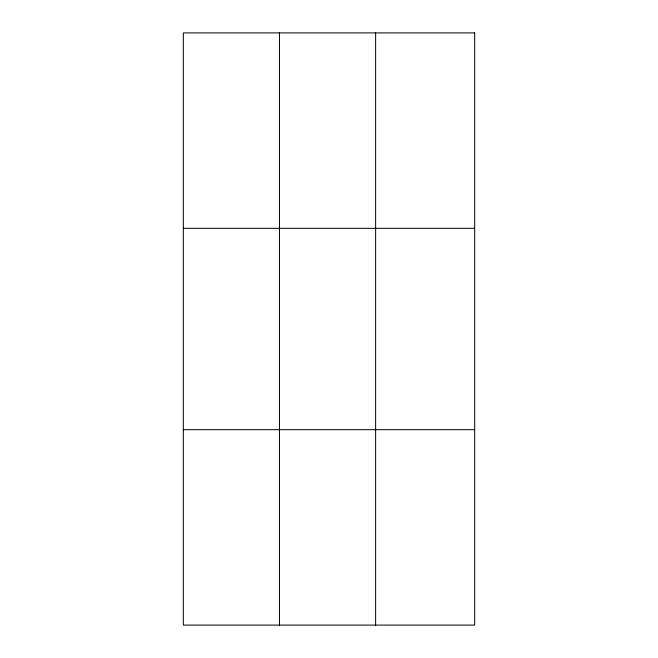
<?xml version="1.0" encoding="UTF-8"?>
<svg xmlns="http://www.w3.org/2000/svg" width="658" height="658" viewBox="0 0 658 658"><rect width="100%" height="100%" fill="white"/><g stroke="black" fill="none" stroke-linecap="round" stroke-linejoin="round"><path stroke-width="0.99" d="M279.469 32.9L279.469 625.1M375.619 32.9L375.619 625.1M183.327 228.326L474.673 228.326M183.327 429.674L474.673 429.674M474.673 32.9L474.673 625.1L183.327 625.1L183.327 32.9L474.673 32.9"/></g></svg>
